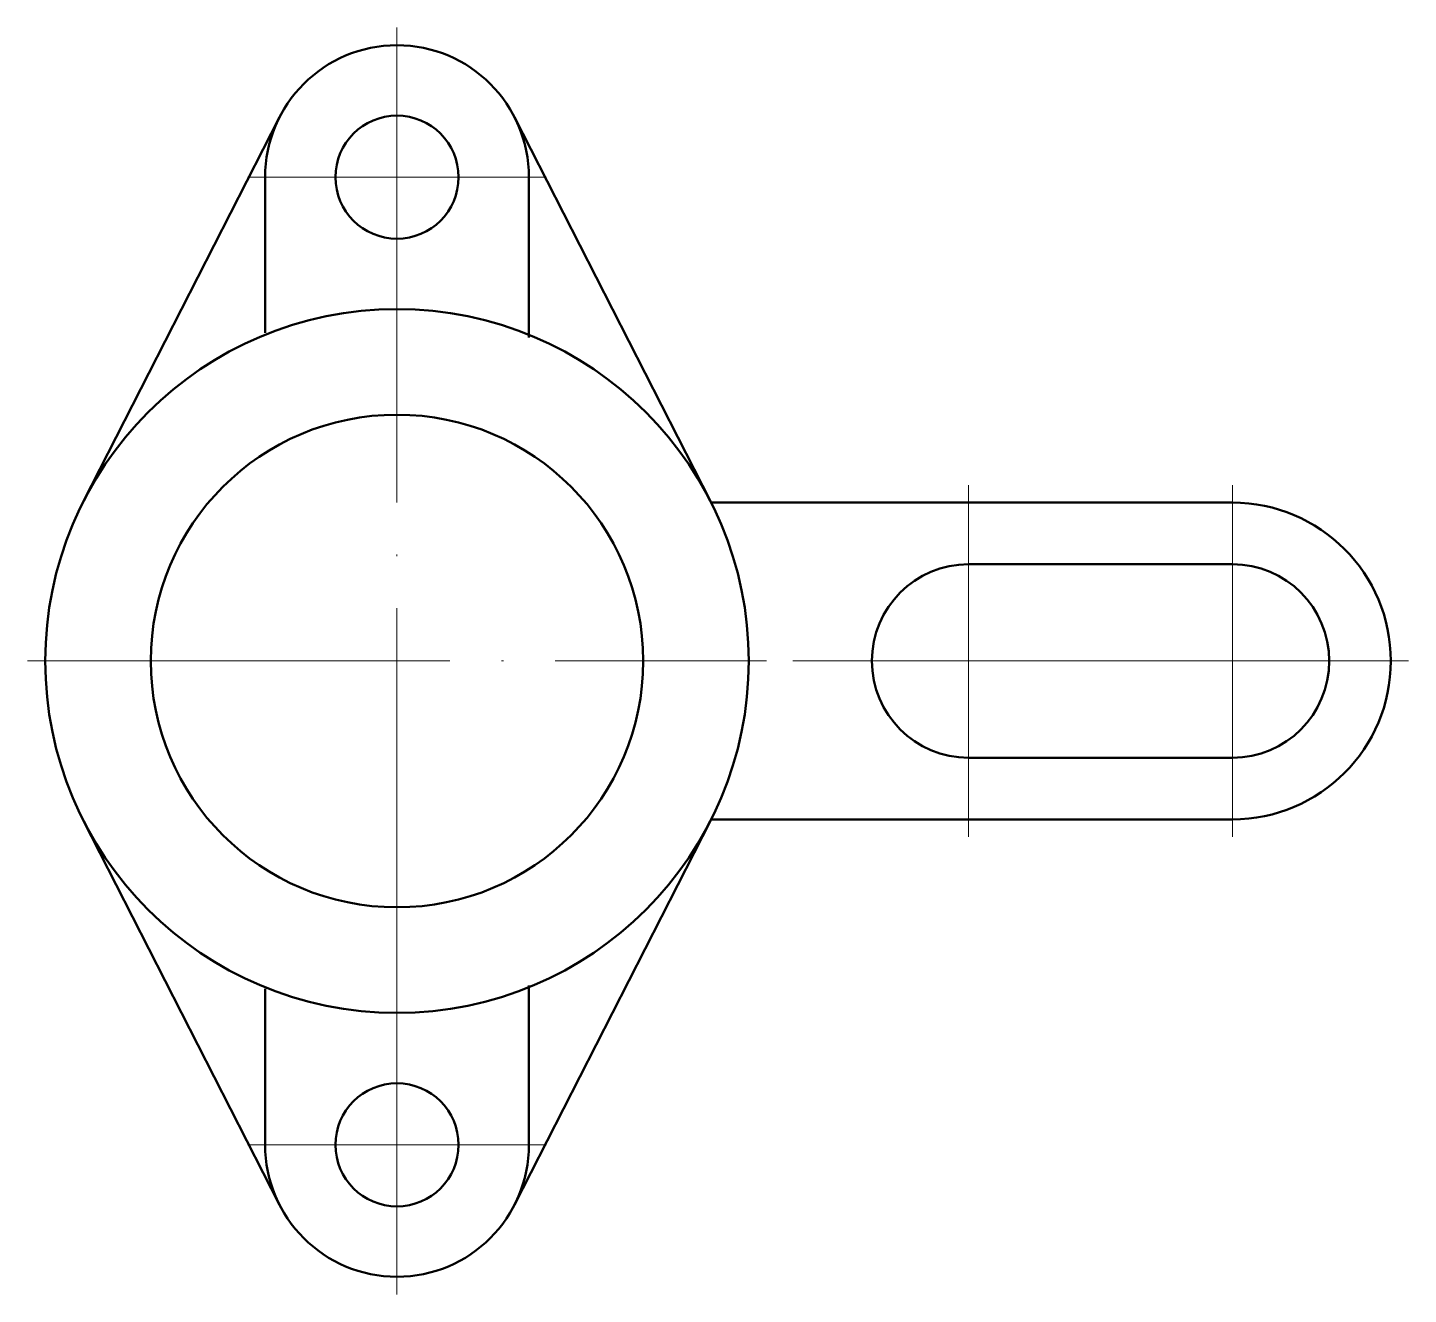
# Model space of a CAD drawing. Header units: millimetres. Extents: x 1164.8 to 1243.3, y 146.2 to 218.2.
import ezdxf

# ---------------------------------------------------------------- set-up
doc = ezdxf.new("R2010")
doc.units = ezdxf.units.MM
doc.linetypes.add('ACAD_ISO04W100', pattern=[30, 24, -2.95, 0.1, -2.95])
doc.layers.add('Contornos Visibles', color=7, linetype='Continuous', lineweight=50, true_color=0xffffff)
doc.layers.add('Ejes de revolución', color=6, linetype='ACAD_ISO04W100', lineweight=20, true_color=0xff00ff)

msp = doc.modelspace()

# ---------------------------------------------------------------- linework, layer by layer
at = {"layer": 'Contornos Visibles'}
for p, q in [((1179.133, 213.113), (1167.999, 191.295)), ((1192.494, 213.113), (1203.628, 191.295)), ((1178.314, 209.704), (1178.314, 200.865)), ((1178.314, 200.865), (1178.314, 209.704)), ((1193.314, 209.704), (1193.314, 200.597)), ((1233.314, 191.204), (1203.628, 191.204)), ((1203.628, 191.204), (1233.314, 191.204)), ((1233.314, 191.204), (1233.314, 191.204)), ((1233.314, 187.704), (1218.314, 187.704)), ((1218.314, 176.704), (1233.314, 176.704)), ((1167.999, 173.113), (1179.133, 151.295)), ((1192.494, 151.295), (1203.628, 173.113)), ((1233.314, 173.204), (1203.628, 173.204)), ((1178.314, 154.704), (1178.314, 163.579)), ((1193.314, 154.704), (1193.314, 163.767))]:
    msp.add_line(p, q, dxfattribs=at)
for centre, radius in [((1185.814, 209.704), 3.5), ((1185.814, 182.204), 20), ((1185.814, 182.204), 14), ((1185.814, 154.704), 3.5)]:
    msp.add_circle(centre, radius, dxfattribs=at)
for centre, radius, start, end in [((1185.814, 209.704), 7.5, 0, 180), ((1233.314, 182.204), 9, 270, 90), ((1218.314, 182.204), 5.5, 90, 270), ((1233.314, 182.204), 5.5, 270, 90), ((1185.814, 154.704), 7.5, 180, 0)]:
    msp.add_arc(centre, radius, start, end, dxfattribs=at)
at = {"layer": 'Ejes de revolución'}
for p, q in [((1185.814, 201.204), (1185.814, 218.204)), ((1177.314, 209.704), (1194.314, 209.704)), ((1185.814, 161.204), (1185.814, 203.204)), ((1218.314, 172.204), (1218.314, 192.204)), ((1233.314, 172.204), (1233.314, 192.204)), ((1164.814, 182.204), (1206.814, 182.204)), ((1208.314, 182.204), (1228.314, 182.204)), ((1223.314, 182.204), (1243.314, 182.204)), ((1185.814, 146.204), (1185.814, 163.204)), ((1177.314, 154.704), (1194.314, 154.704))]:
    msp.add_line(p, q, dxfattribs=at)

doc.saveas('drawing.dxf')
